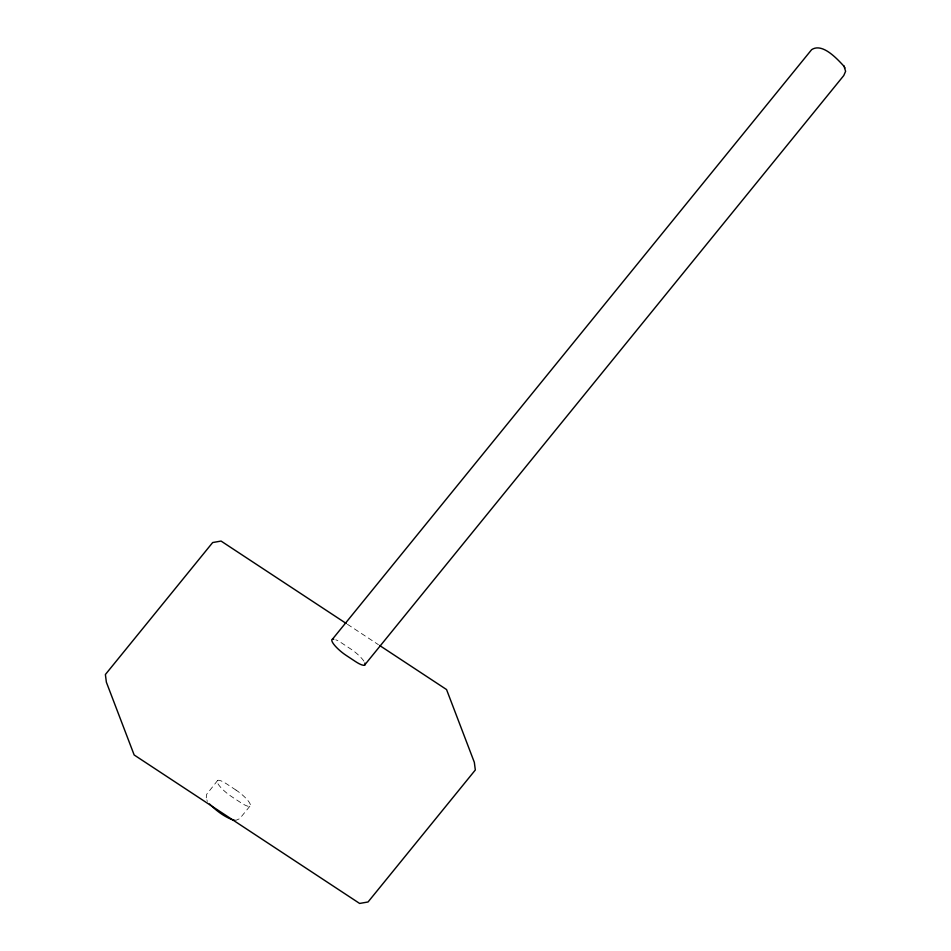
<?xml version="1.0" encoding="UTF-8"?>
<svg xmlns="http://www.w3.org/2000/svg" width="951" height="951" viewBox="0 0 951 951"><rect width="100%" height="100%" fill="white"/><g stroke="black" fill="none" stroke-linecap="round" stroke-linejoin="round"><path stroke-width="0.71" stroke-dasharray="4.75 3.57" d="M217.696 780.379L206.664 794.311L206.248 797.307L207.651 801.396M249.84 806.258L239.664 818.692L236.217 820.202M347.436 624.284L378.403 644.671M206.831 799.886L207.175 800.516M363.888 661.135A15.157 3.649 39.1 0 0 350.764 648.998L341.373 642.817A15.157 3.649 39.1 0 0 335.822 639.797M236.062 790.115L226.671 783.933A15.157 3.649 39.1 0 0 217.327 782.495A15.157 3.649 39.1 0 0 231.473 796.522L240.876 802.715A15.157 3.649 39.1 0 0 250.208 804.154A15.157 3.649 39.1 0 0 236.062 790.115"/><path stroke-width="1.43" d="M332.398 639.262L811.619 49.678C822.425 42.45 837.237 58.998 844.155 66.415M364.542 665.141L843.763 75.557L845.617 71.277L843.87 65.881M234.291 820.261L235.016 820.261M233.589 820.166C224.46 816.98 216.388 810.763 209.553 804.023M346.2 623.464L221.072 541.071L212.667 542.545L105.383 674.521L106.369 682.188L134.162 754.975L359.633 903.45L368.049 901.976L475.322 769.989L474.335 762.333L446.542 689.546L379.639 645.491M844.631 67.307L844.975 67.937M364.911 663.037A15.157 3.649 39.1 0 1 355.567 661.599L346.176 655.405A15.157 3.649 39.1 0 1 333.849 644.374A15.157 3.649 39.1 0 1 333.765 639.191"/></g></svg>
